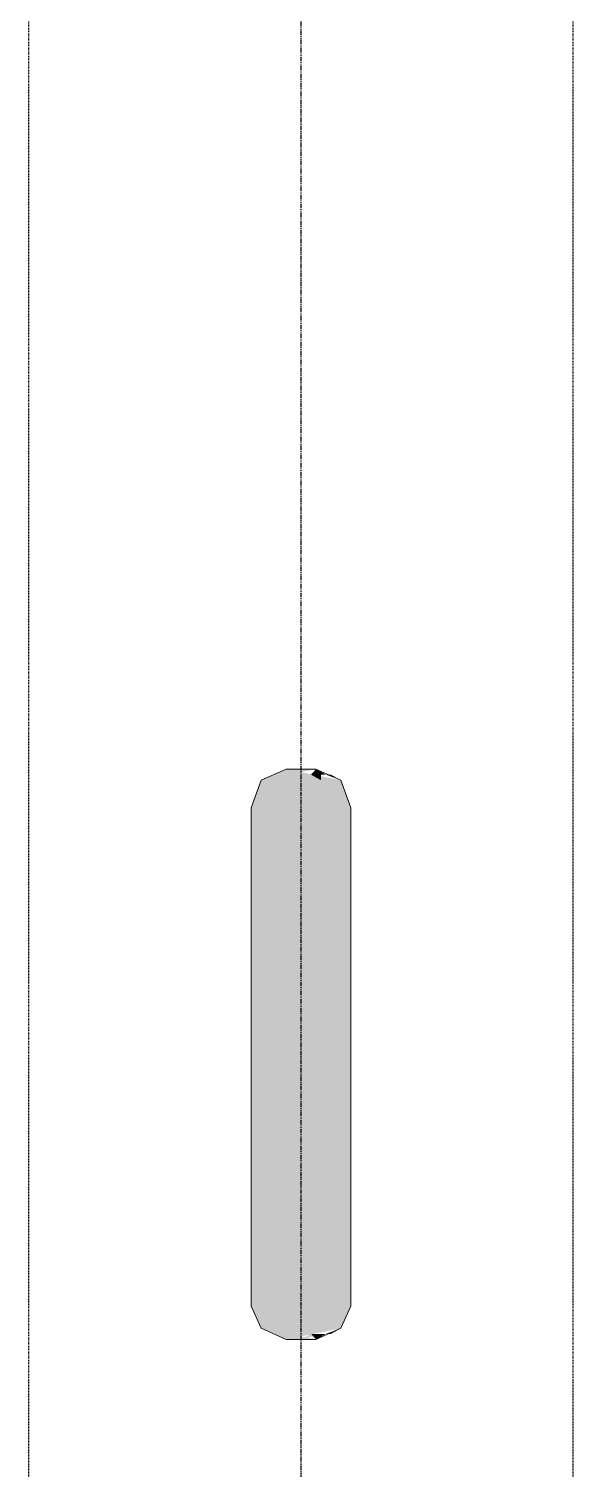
# Model space of a CAD drawing. Header units: inches. Extents: x 12838 to 25100, y 14333 to 18831.
# Drawn here: x 16691 to 16769.8, y 17329.9 to 17538.1 of the extents above; entities that cross this region are included whole.
import ezdxf

# ---------------------------------------------------------------- set-up
doc = ezdxf.new("R2010")
doc.units = ezdxf.units.IN
doc.header["$MEASUREMENT"] = 0
doc.linetypes.add('HIDDEN2', pattern=[0.1875, 0.125, -0.0625])
doc.linetypes.add('PHANTOM2', pattern=[1.25, 0.625, -0.125, 0.125, -0.125, 0.125, -0.125])
for name, color, linetype in [('1', 50, 'Continuous'), ('PDF2_Geometry', 7, 'Continuous'), ('PDF2_Solid Fills', 7, 'Continuous')]:
    doc.layers.add(name, color=color, linetype=linetype)

msp = doc.modelspace()

# ---------------------------------------------------------------- linework, layer by layer
at = {"linetype": 'PHANTOM2'}
for q in [(16730.38322, 15612.81756), (16730.38322, 15482.30137)]:
    msp.add_line((16730.38322, 17716.56756), q, dxfattribs=at)
at = {"layer": '1', "linetype": 'HIDDEN2'}
for p, q in [((16691.00822, 15559.01353), (16691.00822, 17716.56756)), ((16769.75822, 15559.01353), (16769.75822, 17716.56756))]:
    msp.add_line(p, q, dxfattribs=at)
at = {"layer": 'PDF2_Geometry', "lineweight": 18}
for p, q in [((16724.59751, 17429.47146), (16728.21358, 17431.07249)), ((16728.21358, 17431.07249), (16732.55287, 17431.07249)), ((16732.55287, 17431.07249), (16736.16894, 17429.47146)), ((16723.15108, 17425.4689), (16724.59751, 17429.47146)), ((16736.16894, 17429.47146), (16737.61537, 17425.4689)), ((16723.15108, 17353.42266), (16723.15108, 17425.4689)), ((16737.61537, 17425.4689), (16737.61537, 17353.42266)), ((16723.15108, 17353.42266), (16724.59751, 17350.22061)), ((16724.59751, 17350.22061), (16723.15108, 17353.42266)), ((16737.61537, 17353.42266), (16736.16894, 17350.22061)), ((16736.16894, 17350.22061), (16737.61537, 17353.42266)), ((16724.59751, 17350.22061), (16728.21358, 17348.61958)), ((16728.21358, 17348.61958), (16724.59751, 17350.22061)), ((16736.16894, 17350.22061), (16732.55287, 17348.61958)), ((16732.55287, 17348.61958), (16736.16894, 17350.22061)), ((16732.55287, 17348.61958), (16728.21358, 17348.61958)), ((16728.21358, 17348.61958), (16732.55287, 17348.61958))]:
    msp.add_line(p, q, dxfattribs=at)
at = {"layer": 'PDF2_Solid Fills', "transparency": 33554559}
for points in [[(16724.59751, 17429.47146), (16728.21358, 17431.07249), (16732.55287, 17431.07249)], [(16736.16894, 17429.47146), (16724.59751, 17429.47146), (16728.21358, 17431.07249)], [(16724.59751, 17429.47146), (16728.21358, 17431.07249), (16728.21358, 17431.07249)], [(16736.16894, 17429.47146), (16736.16894, 17429.47146), (16728.21358, 17431.07249)], [(16731.82965, 17430.27198), (16733.27608, 17429.47146), (16730.38322, 17430.27198)], [(16733.99929, 17430.27198), (16732.55287, 17431.07249), (16731.82965, 17430.27198)], [(16733.27608, 17430.27198), (16731.82965, 17430.27198), (16733.27608, 17429.47146)], [(16733.27608, 17430.27198), (16731.82965, 17430.27198), (16733.27608, 17429.47146)], [(16732.55287, 17431.07249), (16736.16894, 17429.47146), (16736.16894, 17429.47146)], [(16733.99929, 17430.27198), (16736.16894, 17429.47146), (16734.72251, 17430.27198)], [(16723.15108, 17425.4689), (16724.59751, 17429.47146), (16737.61537, 17425.4689)], [(16724.59751, 17429.47146), (16737.61537, 17425.4689), (16736.16894, 17429.47146)], [(16723.15108, 17353.42266), (16723.15108, 17425.4689), (16737.61537, 17353.42266)], [(16723.15108, 17425.4689), (16737.61537, 17353.42266), (16737.61537, 17425.4689)], [(16723.15108, 17353.42266), (16724.59751, 17350.22061), (16737.61537, 17353.42266)], [(16724.59751, 17350.22061), (16737.61537, 17353.42266), (16736.16894, 17350.22061)], [(16724.59751, 17350.22061), (16728.21358, 17348.61958), (16732.55287, 17348.61958)], [(16736.16894, 17350.22061), (16724.59751, 17350.22061), (16728.21358, 17348.61958)], [(16724.59751, 17350.22061), (16728.21358, 17348.61958), (16728.21358, 17348.61958)], [(16736.16894, 17350.22061), (16736.16894, 17350.22061), (16728.21358, 17348.61958)], [(16733.27608, 17349.42009), (16730.38322, 17348.61958), (16731.82965, 17349.42009)], [(16733.99929, 17349.42009), (16732.55287, 17348.61958), (16731.82965, 17349.42009)], [(16732.55287, 17348.61958), (16736.16894, 17350.22061), (16736.16894, 17350.22061)], [(16733.99929, 17349.42009), (16736.16894, 17350.22061), (16734.72251, 17349.42009)]]:
    msp.add_solid(points, dxfattribs=at)

doc.saveas('drawing.dxf')
